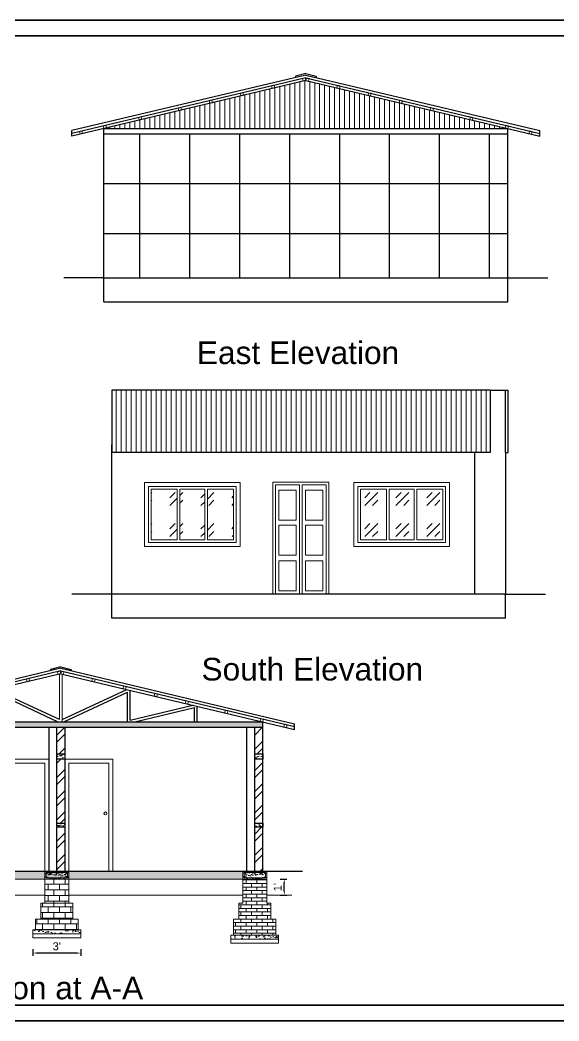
# Model space of a CAD drawing. Header units: inches. Extents: x 100101 to 119806, y -2288 to 8641.
# Drawn here: x 110033 to 110437, y -1277 to -526 of the extents above; entities that cross this region are included whole.
import ezdxf

# ---------------------------------------------------------------- set-up
doc = ezdxf.new("R2010")
doc.units = ezdxf.units.IN
doc.header["$LTSCALE"] = 0.5
doc.header["$MEASUREMENT"] = 0
doc.header["$PDMODE"] = 66
for name, color, linetype, lineweight in [('1', 7, 'Continuous', 25), ('door', 202, 'Continuous', 5), ('steps', 253, 'Continuous', 20), ('Toilet', 7, 'Continuous', 25), ('WALL - A', 1, 'Continuous', 40)]:
    doc.layers.add(name, color=color, linetype=linetype, lineweight=lineweight)
doc.layers.add('Normal Wall', color=7, linetype='Continuous', lineweight=35, true_color=0xffaf89)
doc.styles.add('Lettring Text', font='arial.ttf')
doc.styles.get("Standard").update_dxf_attribs({"font": 'arial.ttf'})
doc.dimstyles.new('Copy of Standard', dxfattribs={"dimtxt": 6, "dimasz": 2.875, "dimexe": 2, "dimexo": 4, "dimgap": 2, "dimtad": 1, "dimdec": 0, "dimrnd": 1, "dimzin": 0, "dimdsep": 46, "dimlunit": 4, "dimtxsty": 'Lettring Text', "dimcen": 0.1, "dimclrd": 7, "dimclre": 7, "dimclrt": 7, "dimazin": 0, "dimtfac": 0.645, "dimtdec": 0, "dimtmove": 1, "dimatfit": 0, "dimfxl": 3, "dimfxlon": 1, "dimtfillclr": 256, "dimtolj": 1, "dimtzin": 0, "dimlwd": -1, "dimlwe": -1, "dimarcsym": 2})
pattern_1 = [(45, (-4444.413, -1823.894), (23.3345238, 0), [13.75, -19.25]), (45, (-4438.579, -1823.894), (23.3345238, 0), [5.5, -27.5]), (45, (-4444.413, -1818.06), (23.3345238, 0), [5.5, -27.5])]
pattern_2 = [(45, (-4287.333, -1823.894), (23.3345238, 0), [13.75, -19.25]), (45, (-4281.5, -1823.894), (23.3345238, 0), [5.5, -27.5]), (45, (-4287.333, -1818.06), (23.3345238, 0), [5.5, -27.5])]
pattern_3 = [(45, (-2421.004, -2031.435), (-7.9549513, 7.9549513), []), (45, (-2415.701, -2031.435), (-7.9549513, 7.9549513), [])]
pattern_4 = [(50, (-2421.0043, -2031.435), (5.73808146, -0.50201708), [0.6, -6.6]), (355, (-2421.0043, -2031.435), (-1.11001067, 6.01753707), [0.48, -5.28]), (100.4514445, (-2420.526, -2031.477), (4.62807077, 5.51551993), [0.50992154, -5.6091369]), (46.1842, (-2421.004, -2029.835), (8.53793065, -1.32415425), [0.9, -9.9]), (96.6356355, (-2420.293, -2029.9455), (7.47729557, 7.7929488), [0.76488274, -8.4137101]), (351.184164, (-2421.004, -2029.835), (7.47729556, 7.7929488), [0.72, -7.92]), (21, (-2420.2043, -2030.235), (4.77525642, -3.22095113), [0.6, -6.6]), (326, (-2420.2043, -2030.235), (1.94652266, 5.80120036), [0.48, -5.28]), (71.451445, (-2419.8064, -2030.5035), (6.72177901, 2.58024922), [0.50992152, -5.6091369]), (37.5, (-2421.0043, -2031.4351), (0.097278843, 2.66315083), [0, -5.216, 0, -5.36, 0, -5.3]), (7.5, (-2421.0043, -2031.435), (2.1045563, 3.155293695), [0, -3.056, 0, -5.096, 0, -2.02]), (327.5, (-2422.7883, -2031.4351), (4.27057949, -0.180438974), [0, -2, 0, -6.24, 0, -8.28]), (317.5, (-2423.5883, -2031.435), (4.66548935, 0.80083986), [0, -2.6, 0, -4.144, 0, -5.88])]
pattern_5 = [(50, (45880.5706, 115347.568), (5.73808146, -0.50201708), [0.6, -6.6]), (355, (45880.5706, 115347.568), (-1.11001067, 6.01753707), [0.48, -5.28]), (100.4514, (45881.049, 115347.526), (4.62807505, 5.51551634), [0.50992152, -5.6091369]), (46.1842, (45880.5706, 115349.168), (8.5379284, -1.3241521), [0.9, -9.9]), (96.6356, (45881.282, 115349.058), (7.47730164, 7.79294297), [0.7648823, -8.413704]), (351.1842, (45880.571, 115349.168), (7.47729556, 7.7929488), [0.72, -7.92]), (21, (45881.3706, 115348.768), (4.77525642, -3.22095113), [0.6, -6.6]), (326, (45881.3706, 115348.768), (1.94652266, 5.80120036), [0.48, -5.28]), (71.4514, (45881.7686, 115348.4996), (6.72178103, 2.58024397), [0.50992152, -5.6091369]), (37.5, (45880.5706, 115347.568), (0.097278843, 2.66315083), [0, -5.216, 0, -5.36, 0, -5.3]), (7.5, (45880.5706, 115347.568), (2.1045563, 3.155293695), [0, -3.056, 0, -5.096, 0, -2.02]), (327.5, (45878.7866, 115347.568), (4.27057949, -0.180438974), [0, -2, 0, -6.24, 0, -8.28]), (317.5, (45877.9866, 115347.568), (4.66548935, 0.80083986), [0, -2.6, 0, -4.144, 0, -5.88])]
pattern_6 = [(130, (174388.5644, 115347.494), (-5.73808146, -0.50201708), [0.6, -6.6]), (185, (174388.5644, 115347.494), (1.11001067, 6.01753707), [0.48, -5.28]), (79.5486, (174388.086, 115347.452), (-4.62807505, 5.51551634), [0.50992152, -5.6091369]), (133.8158, (174388.5644, 115349.094), (-8.5379284, -1.3241521), [0.9, -9.9]), (83.3644, (174387.853, 115348.984), (-7.47730164, 7.79294297), [0.7648823, -8.413704]), (188.8158, (174388.564, 115349.094), (-7.47729556, 7.7929488), [0.72, -7.92]), (159, (174387.7644, 115348.694), (-4.77525642, -3.22095113), [0.6, -6.6]), (214, (174387.7644, 115348.694), (-1.94652266, 5.80120036), [0.48, -5.28]), (108.5486, (174387.3664, 115348.4257), (-6.72178103, 2.58024397), [0.50992152, -5.6091369]), (142.5, (174388.5644, 115347.494), (-0.097278843, 2.66315083), [0, -5.216, 0, -5.36, 0, -5.3]), (172.5, (174388.5644, 115347.494), (-2.1045563, 3.155293695), [0, -3.056, 0, -5.096, 0, -2.02]), (212.5, (174390.3484, 115347.494), (-4.27057949, -0.180438974), [0, -2, 0, -6.24, 0, -8.28]), (222.5, (174391.1484, 115347.494), (-4.66548935, 0.80083986), [0, -2.6, 0, -4.144, 0, -5.88])]
pattern_7 = [(0, (142256.0382, 78088.1288), (0, 4.25), []), (90, (142256.038, 78088.129), (-8.5, 5e-16), [4.25, -4.25]), (90, (142260.288, 78088.129), (-8.5, 5e-16), [-4.25, 4.25])]

# ---------------------------------------------------------------- blocks, each defined once
blk = doc.blocks.new('*D1171')
at = {"color": 7, "transparency": 16777216}
for p, q in [((110228.03, -1170.65), (110233.03, -1170.65)), ((110231.03, -1179.78), (110231.03, -1173.53)), ((110228.03, -1182.66), (110233.03, -1182.66))]:
    blk.add_line(p, q, dxfattribs=at)
at = {"color": 7, "linetype": 'ByBlock', "transparency": 16777216}
for points in [[(110230.55, -1173.53), (110231.51, -1173.53), (110231.03, -1170.65)], [(110230.55, -1179.78), (110231.51, -1179.78), (110231.03, -1182.66)]]:
    blk.add_solid(points, dxfattribs=at)
at = {"layer": 'Defpoints', "color": 0, "linetype": 'ByBlock', "transparency": 16777216}
for p in [(110217.82, -1170.65), (110231.03, -1170.65), (110217.82, -1182.66)]:
    blk.add_point(p, dxfattribs=at)
at = {"color": 7, "linetype": 'ByBlock', "lineweight": 5, "transparency": 16777216, "insert": (110226.02, -1176.66), "char_height": 6, "attachment_point": 5, "rotation": 90, "style": 'Lettring Text'}
blk.add_mtext("\\A1;1'", dxfattribs=at)
blk = doc.blocks.new('*D1169')
at = {"color": 7, "transparency": 16777216}
for p, q in [((110042.32, -1223.11), (110042.32, -1228.11)), ((110078.32, -1223.11), (110078.32, -1228.11)), ((110075.44, -1226.11), (110045.19, -1226.11))]:
    blk.add_line(p, q, dxfattribs=at)
at = {"color": 7, "linetype": 'ByBlock', "transparency": 16777216}
for points in [[(110045.19, -1225.64), (110045.19, -1226.59), (110042.32, -1226.11)], [(110075.44, -1225.64), (110075.44, -1226.59), (110078.32, -1226.11)]]:
    blk.add_solid(points, dxfattribs=at)
at = {"layer": 'Defpoints', "color": 0, "linetype": 'ByBlock', "transparency": 16777216}
for p in [(110042.32, -1214.73), (110078.32, -1214.73), (110042.32, -1226.11)]:
    blk.add_point(p, dxfattribs=at)
at = {"color": 7, "linetype": 'ByBlock', "lineweight": 5, "transparency": 16777216, "insert": (110060.32, -1221.05), "char_height": 6, "attachment_point": 5, "style": 'Lettring Text'}
blk.add_mtext("\\A1;3'", dxfattribs=at)

msp = doc.modelspace()

# ---------------------------------------------------------------- hatches: boundary and pattern name
at = {"layer": '1', "ltscale": 5}
h = msp.add_hatch(dxfattribs=at)
h.set_pattern_fill('ANSI37', color=256, scale=300, angle=45, style=0)
h.set_pattern_definition([(90, (-4364.917, -1586.62), (-37.5, 0), []), (180, (-4364.917, -1586.62), (-4e-15, -37.5), [])])
h.paths.add_polyline_path([(110398.7, -719.84), (110398.7, -611.84), (110095.7, -611.84), (110095.7, -719.84)])
at = {"layer": 'door', "ltscale": 0.5}
h = msp.add_hatch(dxfattribs=at)
h.set_pattern_fill('BRICK', color=256, scale=17, style=0)
h.set_pattern_definition(pattern_7)
h.paths.add_polyline_path([(110048.32, -1188.73), (110072.32, -1188.73), (110072.32, -1200.73), (110051.32, -1200.73), (110048.32, -1200.73)])
h.paths.add_polyline_path([(110051.32, -1170.73), (110069.32, -1170.73), (110069.32, -1176.73), (110069.32, -1188.73), (110051.32, -1188.73)])
h = msp.add_hatch(dxfattribs=at)
h.set_pattern_fill('AR-CONC', color=256, scale=0.8, style=0)
h.set_pattern_definition(pattern_6)
h.paths.add_polyline_path([(110069.32, -1164.73), (110069.32, -1170.73), (110051.32, -1170.73), (110051.32, -1165.68), (110051.32, -1164.73)])
h.paths.add_polyline_path([(110068.32, -1169.73), (110068.32, -1165.68), (110068.02, -1165.68, 0.049683), (110067.95, -1165.68), (110052.32, -1165.68), (110052.32, -1169.73)], flags=16)
h.paths.add_polyline_path([(110052.99, -1166.01, 1), (110052.32, -1166.01, 1)], flags=0)
h.paths.add_polyline_path([(110052.99, -1169.39, 1), (110052.32, -1169.39, 1)], flags=16)
h.paths.add_polyline_path([(110068.32, -1169.39, 1), (110067.65, -1169.39, 1)], flags=16)
h = msp.add_hatch(dxfattribs=at)
h.set_pattern_fill('AR-CONC', color=256, scale=0.8, style=0)
h.set_pattern_definition(pattern_6)
h.paths.add_polyline_path([(110052.32, -1165.68), (110068.32, -1165.68), (110068.32, -1169.73), (110052.32, -1169.73)])
h = msp.add_hatch(dxfattribs=at)
h.set_pattern_fill('AR-BRSTD', color=256)
h.set_pattern_definition([(0, (-45193.5034, 25722.7736), (0, 2.667), []), (90, (-45193.5034, 25722.7736), (-4, 2.667), [2.667, -2.667])])
h.paths.add_polyline_path([(110217.82, -1170.65), (110199.82, -1170.65), (110199.82, -1188.65), (110217.82, -1188.65)])
h.paths.add_polyline_path([(110220.82, -1188.65), (110196.82, -1188.65), (110196.82, -1200.65), (110217.82, -1200.65), (110220.82, -1200.65)])
h.paths.add_polyline_path([(110224.82, -1200.65), (110217.82, -1200.65), (110196.82, -1200.65), (110192.82, -1200.65), (110192.82, -1212.65), (110224.82, -1212.65)])
h = msp.add_hatch(dxfattribs=at)
h.set_pattern_fill('AR-CONC', color=256, scale=0.8, style=0)
h.set_pattern_definition(pattern_5)
h.paths.add_polyline_path([(110217.82, -1164.65), (110199.82, -1164.65), (110199.82, -1170.65), (110217.82, -1170.65), (110217.82, -1165.6)])
h.paths.add_polyline_path([(110216.82, -1165.6), (110216.82, -1169.65), (110200.82, -1169.65), (110200.82, -1165.6), (110201.12, -1165.6, -0.049683), (110201.19, -1165.6)], flags=16)
h.paths.add_polyline_path([(110216.81, -1165.94, -1), (110216.14, -1165.94, -1)], flags=0)
h.paths.add_polyline_path([(110216.82, -1169.32, -1), (110216.15, -1169.32, -1)], flags=16)
h.paths.add_polyline_path([(110201.49, -1169.32, -1), (110200.82, -1169.32, -1)], flags=16)
h = msp.add_hatch(dxfattribs=at)
h.set_pattern_fill('AR-CONC', color=256, scale=0.8, style=0)
h.set_pattern_definition(pattern_5)
h.paths.add_polyline_path([(110216.82, -1165.6), (110200.82, -1165.6), (110200.82, -1169.65), (110216.82, -1169.65)])
h = msp.add_hatch(color=256, dxfattribs=at)
h.paths.add_polyline_path([(110201.49, -1165.94, 0.385424), (110201.19, -1165.6), (110201.12, -1165.6, 0.385424), (110200.82, -1165.94, 1)])
h.paths.add_polyline_path([(110200.82, -1169.32, 1), (110201.49, -1169.32, 1)])
h.paths.add_polyline_path([(110216.14, -1165.94, 1), (110216.81, -1165.94, 1)])
h.paths.add_polyline_path([(110216.15, -1169.32, 1), (110216.82, -1169.32, 1)])
h = msp.add_hatch(dxfattribs=at)
h.set_pattern_fill('BRICK', color=256, scale=17, style=0)
h.set_pattern_definition(pattern_7)
h.paths.add_polyline_path([(110044.32, -1200.73), (110076.32, -1200.73), (110076.32, -1208.73), (110044.32, -1208.73)])
h = msp.add_hatch(dxfattribs=at)
h.set_pattern_fill('AR-CONC', color=256, style=0)
h.set_pattern_definition([(130, (114642.057, 67234.153), (-7.17260183, -0.62752135), [0.75, -8.25]), (185, (114642.057, 67234.153), (1.3875133, 7.5219213), [0.6, -6.6]), (79.5486, (114641.459, 67234.1005), (-5.7850938, 6.8943954), [0.6374019, -7.0114211]), (133.8158, (114642.057, 67236.153), (-10.6724105, -1.6551901), [1.125, -12.375]), (83.3644, (114641.168, 67236.015), (-9.346627, 9.7411787), [0.9561029, -10.51713]), (188.8158, (114642.057, 67236.153), (-9.3466195, 9.741186), [0.9, -9.9]), (159, (114641.057, 67235.653), (-5.9690705, -4.0261889), [0.75, -8.25]), (214, (114641.057, 67235.653), (-2.4331533, 7.25150045), [0.6, -6.6]), (108.5486, (114640.5595, 67235.317), (-8.4022263, 3.225305), [0.6374019, -7.0114211]), (142.5, (114642.057, 67234.1528), (-0.12159855, 3.32893854), [0, -6.52, 0, -6.7, 0, -6.625]), (172.5, (114642.057, 67234.1528), (-2.63069537, 3.94411712), [0, -3.82, 0, -6.37, 0, -2.525]), (212.5, (114644.287, 67234.1528), (-5.33822436, -0.22554872), [0, -2.5, 0, -7.8, 0, -10.35]), (222.5, (114645.287, 67234.1528), (-5.8318617, 1.00104982), [0, -3.25, 0, -5.18, 0, -7.35])])
h.paths.add_polyline_path([(110078.32, -1208.73), (110078.32, -1211.73), (110063.77, -1211.73), (110063.77, -1208.73)])
h.paths.add_polyline_path([(110063.77, -1211.73), (110042.32, -1211.73), (110042.32, -1208.73), (110063.77, -1208.73)])
h = msp.add_hatch(dxfattribs=at)
h.set_pattern_fill('AR-CONC', color=256, style=0)
h.set_pattern_definition([(50, (105441.078, 67230.2267), (7.17260183, -0.62752135), [0.75, -8.25]), (355, (105441.078, 67230.227), (-1.3875133, 7.5219213), [0.6, -6.6]), (100.4514, (105441.676, 67230.1744), (5.7850938, 6.8943954), [0.6374019, -7.0114211]), (46.1842, (105441.078, 67232.227), (10.6724105, -1.6551901), [1.125, -12.375]), (96.6356, (105441.967, 67232.089), (9.346627, 9.7411787), [0.9561029, -10.51713]), (351.1842, (105441.078, 67232.227), (9.3466195, 9.741186), [0.9, -9.9]), (21, (105442.078, 67231.7267), (5.9690705, -4.0261889), [0.75, -8.25]), (326, (105442.078, 67231.727), (2.4331533, 7.25150045), [0.6, -6.6]), (71.4514, (105442.5755, 67231.391), (8.4022263, 3.225305), [0.6374019, -7.0114211]), (37.5, (105441.078, 67230.2267), (0.12159855, 3.32893854), [0, -6.52, 0, -6.7, 0, -6.625]), (7.5, (105441.078, 67230.2267), (2.63069537, 3.94411712), [0, -3.82, 0, -6.37, 0, -2.525]), (327.5, (105438.848, 67230.2267), (5.33822436, -0.22554872), [0, -2.5, 0, -7.8, 0, -10.35]), (317.5, (105437.848, 67230.2267), (5.8318617, 1.00104982), [0, -3.25, 0, -5.18, 0, -7.35])])
h.paths.add_polyline_path([(110226.82, -1212.65), (110190.82, -1212.65), (110190.82, -1215.65), (110226.82, -1215.65)])
at = {"layer": 'steps', "ltscale": 0.3}
h = msp.add_hatch(dxfattribs=at)
h.set_pattern_fill('ANSI31', scale=30, angle=45)
h.set_pattern_definition([(90, (-4364.9168, -1586.6198), (-3.75, 0), [])])
h.paths.add_polyline_path([(110095.7, -607.84), (110398.7, -607.84), (110247.2, -571.84), (110245.25, -572.3)])
h = msp.add_hatch(dxfattribs=at)
h.set_pattern_fill('ANSI31', scale=30, angle=45)
h.set_pattern_definition([(90, (-4123.8523, -1823.8937), (-3.75, 0), [])])
h.paths.add_polyline_path([(110101.6, -803.97), (110101.6, -850.82), (110385.42, -850.82), (110385.42, -803.97)])
h = msp.add_hatch(dxfattribs=at)
h.set_pattern_fill('AR-CONC', scale=0.8, style=0)
h.set_pattern_definition(pattern_4)
h.paths.add_polyline_path([(109911.82, -1052.65), (109911.82, -1056.65), (110214.82, -1056.65), (110214.82, -1052.65)])
h = msp.add_hatch(dxfattribs=at)
h.set_pattern_fill('AR-CONC', scale=0.8, style=0)
h.set_pattern_definition(pattern_4)
h.paths.add_polyline_path([(110066.32, -1080.73), (110066.32, -1076.73), (110060.32, -1076.73), (110060.32, -1080.73)])
h = msp.add_hatch(dxfattribs=at)
h.set_pattern_fill('AR-CONC', scale=0.8, style=0)
h.set_pattern_definition(pattern_4)
h.paths.add_polyline_path([(110208.82, -1076.73), (110208.82, -1080.73), (110214.82, -1080.73), (110214.82, -1076.73)])
h = msp.add_hatch(dxfattribs=at)
h.set_pattern_fill('AR-CONC', scale=0.8, style=0)
h.set_pattern_definition(pattern_4)
h.paths.add_polyline_path([(110060.32, -1128.73), (110060.32, -1131.73), (110066.32, -1131.73), (110066.32, -1128.73)])
h = msp.add_hatch(dxfattribs=at)
h.set_pattern_fill('AR-CONC', scale=0.8, style=0)
h.set_pattern_definition(pattern_4)
h.paths.add_polyline_path([(110208.82, -1128.73), (110208.82, -1131.73), (110214.82, -1131.73), (110214.82, -1128.73)])
h = msp.add_hatch(dxfattribs=at)
h.set_pattern_fill('AR-CONC', scale=0.8, style=0)
h.set_pattern_definition([(50, (110052.8175, -1167.728), (5.73808, -0.50202), [0.6, -6.6]), (355, (110052.8175, -1167.728), (-1.11, 6.01754), [0.48, -5.28]), (100.4514, (110053.2957, -1167.77), (4.62807, 5.51552), [0.50992, -5.60914]), (46.184, (110052.8175, -1166.128), (8.53793, -1.32415), [0.9, -9.9]), (96.6356, (110053.529, -1166.238), (7.4773, 7.79295), [0.7649, -8.4137]), (351.184, (110052.8175, -1166.128), (7.4773, 7.79295), [0.72, -7.92]), (21, (110053.6175, -1166.528), (4.77526, -3.22095), [0.6, -6.6]), (326, (110053.6175, -1166.528), (1.94652, 5.8012), [0.48, -5.28]), (71.4514, (110054.0154, -1166.7963), (6.72178, 2.58025), [0.50992, -5.60914]), (37.5, (110052.8175, -1167.7279), (0.09728, 2.66315), [0, -5.216, 0, -5.36, 0, -5.3]), (7.5, (110052.8175, -1167.728), (2.104556, 3.155294), [0, -3.056, 0, -5.096, 0, -2.02]), (327.5, (110051.0335, -1167.728), (4.27058, -0.18044), [0, -2, 0, -6.24, 0, -8.28]), (317.5, (110050.2335, -1167.728), (4.66549, 0.80084), [0, -2.6, 0, -4.144, 0, -5.88])])
h.paths.add_polyline_path([(110051.32, -1164.73), (109926.82, -1164.73), (109926.82, -1170.73), (110051.32, -1170.73)])
h.paths.add_polyline_path([(110199.82, -1164.73), (110051.32, -1164.73), (110051.32, -1170.73), (110199.82, -1170.73)])
at = {"layer": 'Toilet'}
h = msp.add_hatch(dxfattribs=at)
h.set_pattern_fill('GOST_GLASS', color=256, scale=2.75)
h.set_pattern_definition(pattern_2)
h.paths.add_polyline_path([(110131.05, -916.19), (110150.71, -916.19), (110150.71, -878.19), (110131.05, -878.19)])
h = msp.add_hatch(dxfattribs=at)
h.set_pattern_fill('GOST_GLASS', color=256, scale=2.75)
h.set_pattern_definition(pattern_2)
h.paths.add_polyline_path([(110152.71, -916.19), (110171.38, -916.19), (110171.38, -878.19), (110152.71, -878.19)])
h = msp.add_hatch(dxfattribs=at)
h.set_pattern_fill('GOST_GLASS', color=256, scale=2.75)
h.set_pattern_definition(pattern_2)
h.paths.add_polyline_path([(110173.38, -916.19), (110193.05, -916.19), (110193.05, -878.19), (110173.38, -878.19)])
h = msp.add_hatch(dxfattribs=at)
h.set_pattern_fill('GOST_GLASS', color=256, scale=2.75)
h.set_pattern_definition(pattern_1)
h.paths.add_polyline_path([(110288.13, -916.19), (110307.79, -916.19), (110307.79, -878.19), (110288.13, -878.19)])
h = msp.add_hatch(dxfattribs=at)
h.set_pattern_fill('GOST_GLASS', color=256, scale=2.75)
h.set_pattern_definition(pattern_1)
h.paths.add_polyline_path([(110309.79, -916.19), (110328.46, -916.19), (110328.46, -878.19), (110309.79, -878.19)])
h = msp.add_hatch(dxfattribs=at)
h.set_pattern_fill('GOST_GLASS', color=256, scale=2.75)
h.set_pattern_definition(pattern_1)
h.paths.add_polyline_path([(110330.46, -916.19), (110350.13, -916.19), (110350.13, -878.19), (110330.46, -878.19)])
at = {"layer": 'WALL - A', "lineweight": 25}
h = msp.add_hatch(dxfattribs=at)
h.set_pattern_fill('ANSI32', color=256, scale=30, style=0)
h.set_pattern_definition(pattern_3)
h.paths.add_polyline_path([(110060.32, -1076.73), (110066.32, -1076.73), (110066.32, -1056.65), (110060.32, -1056.65)])
h = msp.add_hatch(dxfattribs=at)
h.set_pattern_fill('ANSI32', color=256, scale=30, style=0)
h.set_pattern_definition(pattern_3)
h.paths.add_polyline_path([(110214.82, -1056.65), (110208.82, -1056.65), (110208.82, -1076.73), (110214.82, -1076.73)])
h = msp.add_hatch(dxfattribs=at)
h.set_pattern_fill('ANSI32', color=256, scale=30, style=0)
h.set_pattern_definition(pattern_3)
h.paths.add_polyline_path([(110060.32, -1128.73), (110066.32, -1128.73), (110066.32, -1080.73), (110060.32, -1080.73)])
h = msp.add_hatch(dxfattribs=at)
h.set_pattern_fill('ANSI32', color=256, scale=30, style=0)
h.set_pattern_definition(pattern_3)
h.paths.add_polyline_path([(110214.82, -1080.73), (110208.82, -1080.73), (110208.82, -1128.73), (110214.82, -1128.73)])
h = msp.add_hatch(dxfattribs=at)
h.set_pattern_fill('ANSI32', color=256, scale=30, style=0)
h.set_pattern_definition(pattern_3)
h.paths.add_polyline_path([(110060.32, -1164.65), (110066.32, -1164.65), (110066.32, -1131.73), (110060.32, -1131.73)])
h = msp.add_hatch(dxfattribs=at)
h.set_pattern_fill('ANSI32', color=256, scale=30, style=0)
h.set_pattern_definition(pattern_3)
h.paths.add_polyline_path([(110208.82, -1164.65), (110213.32, -1164.65), (110214.82, -1164.65), (110214.82, -1131.73), (110208.82, -1131.73)])

# ---------------------------------------------------------------- linework, layer by layer
at = {"color": 7, "linetype": 'ByBlock', "lineweight": 5, "ltscale": 10}
for p, q in [((109926.82, -1182.74), (110051.32, -1182.73)), ((110069.32, -1182.74), (110199.82, -1182.66))]:
    msp.add_line(p, q, dxfattribs=at)
at = {"color": 7, "linetype": 'ByBlock', "lineweight": 5}
msp.add_line((110217.82, -1182.66), (110236.59, -1182.66), dxfattribs=at)
at = {"layer": 'door', "ltscale": 0.5}
for p, q in [((110222.5, -957.11), (110222.5, -873.11)), ((110222.5, -873.11), (110264.5, -873.11)), ((110222.5, -957.11), (110222.5, -873.11)), ((110222.5, -873.11), (110264.5, -873.11)), ((110224.5, -957.11), (110224.5, -875.11)), ((110224.5, -875.11), (110242.5, -875.11)), ((110224.5, -957.11), (110224.5, -875.11)), ((110224.5, -875.11), (110242.5, -875.11)), ((110242.5, -957.11), (110242.5, -875.11)), ((110244.5, -875.11), (110262.5, -875.11)), ((110244.5, -875.11), (110262.5, -875.11)), ((110244.5, -957.11), (110244.5, -875.11)), ((110262.5, -875.11), (110262.5, -957.11)), ((110262.5, -875.11), (110262.5, -957.11)), ((110264.5, -873.11), (110264.5, -957.11)), ((110264.5, -873.11), (110264.5, -957.11)), ((110150.71, -878.19), (110131.05, -878.19)), ((110131.05, -878.19), (110131.05, -916.19)), ((110150.71, -878.19), (110150.71, -916.19)), ((110171.38, -878.19), (110152.71, -878.19)), ((110152.71, -878.19), (110152.71, -916.19)), ((110171.38, -878.19), (110171.38, -916.19)), ((110193.05, -878.19), (110173.38, -878.19)), ((110173.38, -878.19), (110173.38, -916.19)), ((110193.05, -878.19), (110193.05, -916.19)), ((110307.79, -878.19), (110288.13, -878.19)), ((110288.13, -878.19), (110288.13, -916.19)), ((110307.79, -878.19), (110307.79, -916.19)), ((110328.46, -878.19), (110309.79, -878.19)), ((110309.79, -878.19), (110309.79, -916.19)), ((110328.46, -878.19), (110328.46, -916.19)), ((110350.13, -878.19), (110330.46, -878.19)), ((110330.46, -878.19), (110330.46, -916.19)), ((110350.13, -878.19), (110350.13, -916.19)), ((110150.71, -916.19), (110131.05, -916.19)), ((110171.38, -916.19), (110152.71, -916.19)), ((110193.05, -916.19), (110173.38, -916.19)), ((110307.79, -916.19), (110288.13, -916.19)), ((110328.46, -916.19), (110309.79, -916.19)), ((110350.13, -916.19), (110330.46, -916.19)), ((110264.5, -957.11), (110222.5, -957.11)), ((110062.32, -1016.95), (110062.32, -1051.08)), ((110064.32, -1016.95), (110064.32, -1052.65)), ((109913.32, -1170.73), (110213.32, -1170.65)), ((110069.32, -1164.73), (110051.32, -1164.73)), ((110051.32, -1164.73), (110051.32, -1188.73)), ((110051.32, -1166.04), (110051.32, -1165.68)), ((110069.32, -1170.73), (110051.32, -1170.73)), ((110052.32, -1165.68), (110068.32, -1165.68)), ((110052.32, -1165.68), (110052.32, -1169.73)), ((110052.32, -1166.12), (110052.82, -1166.78)), ((110052.32, -1169.73), (110068.32, -1169.73)), ((110052.82, -1165.68), (110053.32, -1166.32)), ((110055.82, -1164.73), (110064.82, -1164.73)), ((110055.82, -1164.73), (110064.82, -1164.73)), ((110068.32, -1165.68), (110068.32, -1169.73)), ((110069.32, -1164.73), (110069.32, -1188.73)), ((110199.82, -1164.65), (110217.82, -1164.65)), ((110199.82, -1164.65), (110199.82, -1188.65)), ((110199.82, -1170.65), (110217.82, -1170.65)), ((110216.82, -1165.6), (110200.82, -1165.6)), ((110200.82, -1165.6), (110200.82, -1169.65)), ((110216.82, -1169.65), (110200.82, -1169.65)), ((110204.32, -1164.65), (110213.32, -1164.65)), ((110204.32, -1164.65), (110213.32, -1164.65)), ((110213.32, -1164.65), (110204.32, -1164.65)), ((110204.32, -1164.65), (110213.32, -1164.65)), ((110216.31, -1165.6), (110215.81, -1166.25)), ((110216.82, -1166.05), (110216.31, -1166.71)), ((110216.82, -1165.6), (110216.82, -1169.65)), ((110217.82, -1164.65), (110217.82, -1188.65)), ((110051.32, -1172.73), (110051.32, -1182.73)), ((110072.32, -1188.73), (110048.32, -1188.73)), ((110048.32, -1188.73), (110048.32, -1200.73)), ((110072.32, -1188.73), (110072.32, -1200.73)), ((110196.82, -1188.65), (110196.82, -1200.65)), ((110199.82, -1188.65), (110196.82, -1188.65)), ((110217.82, -1188.65), (110220.82, -1188.65)), ((110220.82, -1188.65), (110220.82, -1200.65)), ((110076.32, -1200.73), (110044.32, -1200.73)), ((110044.32, -1200.73), (110044.32, -1208.73)), ((110076.32, -1200.73), (110076.32, -1208.73)), ((110192.82, -1200.65), (110217.82, -1200.65)), ((110192.82, -1200.65), (110192.82, -1212.65)), ((110217.82, -1200.65), (110224.82, -1200.65)), ((110224.82, -1200.65), (110224.82, -1212.65)), ((110078.32, -1208.73), (110042.32, -1208.73)), ((110042.32, -1208.73), (110042.32, -1214.73)), ((110078.32, -1211.73), (110042.32, -1211.73)), ((110078.32, -1214.73), (110042.32, -1214.73)), ((110078.32, -1208.73), (110078.32, -1214.73)), ((110190.82, -1212.65), (110226.82, -1212.65)), ((110190.82, -1212.65), (110190.82, -1218.65)), ((110190.82, -1215.65), (110226.82, -1215.65)), ((110226.82, -1212.65), (110226.82, -1218.65)), ((110190.82, -1218.65), (110226.82, -1218.65))]:
    msp.add_line(p, q, dxfattribs=at)
for points in [[(110246.74, -569.89), (110244.79, -570.36), (110245.25, -572.3), (110247.2, -571.84)], [(110247.66, -569.89), (110249.61, -570.36), (110249.14, -572.3), (110247.2, -571.84)], [(110223.39, -575.44), (110221.44, -575.9), (110221.9, -577.85), (110223.85, -577.39)], [(110271.01, -575.44), (110272.96, -575.9), (110272.49, -577.85), (110270.55, -577.39)], [(110200.04, -580.99), (110198.09, -581.45), (110198.55, -583.4), (110200.5, -582.94)], [(110294.36, -580.99), (110296.31, -581.45), (110295.84, -583.4), (110293.9, -582.94)], [(110153.34, -592.09), (110151.39, -592.55), (110151.85, -594.49), (110153.8, -594.03)], [(110176.69, -586.54), (110174.74, -587), (110175.2, -588.95), (110177.15, -588.48)], [(110317.71, -586.54), (110319.66, -587), (110319.19, -588.95), (110317.25, -588.48)], [(110341.06, -592.09), (110343.01, -592.55), (110342.54, -594.49), (110340.6, -594.03)], [(110123.72, -599.12), (110121.78, -599.59), (110122.24, -601.53), (110124.19, -601.07)], [(110370.67, -599.12), (110372.62, -599.59), (110372.16, -601.53), (110370.21, -601.07)], [(110097.18, -605.43), (110095.24, -605.89), (110095.7, -607.84), (110097.64, -607.38)], [(110397.21, -605.43), (110399.16, -605.89), (110398.7, -607.84), (110396.75, -607.38)], [(110079.24, -609.69), (110077.29, -610.16), (110077.75, -612.1), (110079.7, -611.64)], [(110415.16, -609.69), (110417.1, -610.16), (110416.64, -612.1), (110414.69, -611.64)], [(110198.05, -921.19), (110126.05, -921.19), (110126.05, -873.19), (110198.05, -873.19)], [(110195.05, -918.19), (110129.05, -918.19), (110129.05, -876.19), (110195.05, -876.19)], [(110355.13, -921.19), (110283.13, -921.19), (110283.13, -873.19), (110355.13, -873.19)], [(110352.13, -918.19), (110286.13, -918.19), (110286.13, -876.19), (110352.13, -876.19)], [(110239.88, -879.04), (110226.86, -879.04), (110226.86, -901.53), (110239.88, -901.53)], [(110259.88, -879.04), (110246.86, -879.04), (110246.86, -901.53), (110259.88, -901.53)], [(110239.88, -905.34), (110226.86, -905.34), (110226.86, -927.84), (110239.88, -927.84)], [(110259.88, -905.34), (110246.86, -905.34), (110246.86, -927.84), (110259.88, -927.84)], [(110239.88, -931.89), (110226.86, -931.89), (110226.86, -954.39), (110239.88, -954.39)], [(110259.88, -931.89), (110246.86, -931.89), (110246.86, -954.39), (110259.88, -954.39)], [(110039.51, -1020.26), (110037.56, -1020.72), (110038.02, -1022.66), (110039.97, -1022.2)], [(110062.86, -1014.71), (110060.91, -1015.17), (110061.37, -1017.12), (110063.32, -1016.65)], [(110063.78, -1014.71), (110065.73, -1015.17), (110065.26, -1017.12), (110063.32, -1016.65)], [(110087.13, -1020.26), (110089.08, -1020.72), (110088.61, -1022.66), (110086.67, -1022.2)], [(110110.48, -1025.81), (110112.43, -1026.27), (110111.96, -1028.21), (110110.02, -1027.75)], [(110133.83, -1031.35), (110135.78, -1031.82), (110135.31, -1033.76), (110133.37, -1033.3)], [(110157.18, -1036.9), (110159.13, -1037.36), (110158.66, -1039.31), (110156.72, -1038.85)], [(110186.79, -1043.94), (110188.74, -1044.4), (110188.28, -1046.35), (110186.33, -1045.88)], [(110213.33, -1050.25), (110215.28, -1050.71), (110214.82, -1052.65), (110212.87, -1052.19)], [(110231.28, -1054.51), (110233.22, -1054.97), (110232.76, -1056.92), (110230.81, -1056.46)]]:
    msp.add_lwpolyline(points, close=True, dxfattribs=at)
for centre, radius in [((110096.8, -1121.42), 1.12), ((110052.66, -1166.01), 0.335), ((110052.65, -1169.39), 0.335), ((110067.98, -1166.01), 0.335), ((110067.98, -1169.39), 0.335), ((110201.15, -1165.94), 0.335), ((110201.15, -1169.32), 0.335), ((110216.48, -1165.94), 0.335), ((110216.48, -1169.32), 0.335)]:
    msp.add_circle(centre, radius, dxfattribs=at)
at = {"layer": 'Normal Wall'}
for points in [[(109622.14, -526.49), (110680.15, -526.49), (110680.15, -1277.02), (109622.14, -1277.02)], [(109622.14, -526.49), (110680.15, -526.49), (110680.15, -1277.02), (109622.14, -1277.02)], [(110668.24, -538.4), (109645.96, -538.4), (109645.96, -1265.11), (110668.24, -1265.11)], [(110668.24, -538.4), (109645.96, -538.4), (109645.96, -1265.11), (110668.24, -1265.11)]]:
    msp.add_lwpolyline(points, close=True, dxfattribs=at)
at = {"layer": 'steps', "color": 7, "ltscale": 0.3}
for p, q in [((110054.32, -1080.73), (110018.32, -1080.73)), ((110054.32, -1164.73), (110054.32, -1080.73)), ((110066.32, -1164.73), (110066.32, -1080.73)), ((110066.32, -1080.73), (110102.32, -1080.73)), ((110102.32, -1080.73), (110102.32, -1164.73)), ((110051.32, -1083.73), (110021.32, -1083.73)), ((110051.32, -1164.73), (110051.32, -1083.73)), ((110069.32, -1164.73), (110069.32, -1083.73)), ((110069.32, -1083.73), (110099.32, -1083.73)), ((110099.32, -1083.73), (110099.32, -1164.73))]:
    msp.add_line(p, q, dxfattribs=at)
at = {"layer": 'Toilet'}
for p, q in [((110247.2, -567.73), (110071.7, -609.43)), ((110247.2, -569.78), (110071.7, -611.49)), ((110247.2, -566.7), (110239.41, -568.55)), ((110239.41, -568.55), (110239.41, -569.58)), ((110247.2, -566.7), (110254.98, -568.55)), ((110247.2, -567.73), (110422.7, -609.43)), ((110247.2, -569.78), (110422.7, -611.49)), ((110254.98, -568.55), (110254.98, -569.58)), ((110247.2, -571.84), (110071.7, -613.54)), ((110247.2, -571.84), (110422.7, -613.54)), ((110095.7, -607.84), (110398.7, -607.84)), ((110095.7, -719.84), (110095.7, -607.84)), ((110398.7, -719.84), (110398.7, -607.84)), ((110071.7, -613.54), (110071.7, -609.43)), ((110095.7, -611.84), (110398.7, -611.84)), ((110422.7, -613.54), (110422.7, -609.43)), ((110095.7, -719.84), (110065.7, -719.84)), ((110095.7, -719.84), (110398.7, -719.84)), ((110095.7, -737.84), (110095.7, -719.84)), ((110398.7, -719.84), (110428.7, -719.84)), ((110398.7, -737.84), (110398.7, -719.84)), ((110095.7, -737.84), (110398.7, -737.84)), ((110385.42, -803.97), (110101.6, -803.97)), ((110101.6, -803.97), (110101.6, -850.82)), ((110385.42, -803.97), (110385.42, -850.82)), ((110385.42, -803.97), (110398.94, -803.97)), ((110397.09, -850.82), (110397.09, -803.97)), ((110398.94, -850.82), (110398.94, -803.97)), ((110101.6, -957.11), (110101.6, -845.11)), ((110385.42, -850.82), (110101.6, -850.82)), ((110373.75, -850.82), (110373.75, -957.11)), ((110397.09, -850.82), (110397.09, -957.11)), ((110397.09, -850.82), (110398.94, -850.82)), ((110101.6, -957.11), (110071.6, -957.11)), ((110397.09, -957.11), (110101.6, -957.11)), ((110101.6, -975.11), (110101.6, -957.11)), ((110397.09, -957.11), (110427.09, -957.11)), ((110397.09, -975.11), (110397.09, -957.11)), ((110397.09, -975.11), (110101.6, -975.11)), ((110063.32, -1012.54), (109887.82, -1054.25)), ((110063.32, -1011.51), (110055.53, -1013.36)), ((110063.32, -1011.51), (110071.1, -1013.36)), ((110063.32, -1012.54), (110238.82, -1054.25)), ((110063.32, -1014.6), (109887.82, -1056.3)), ((110063.32, -1016.65), (109887.82, -1058.36)), ((110055.53, -1013.36), (110055.53, -1014.39)), ((110063.32, -1014.6), (110238.82, -1056.3)), ((110063.32, -1016.65), (110238.82, -1058.36)), ((110071.1, -1013.36), (110071.1, -1014.39)), ((110060.95, -1052.65), (110013.15, -1030.38)), ((110062.32, -1051.08), (110013.72, -1028.44)), ((110064.32, -1051.08), (110112.92, -1028.44)), ((110065.69, -1052.65), (110113.48, -1030.38)), ((110113.48, -1052.65), (110113.48, -1030.38)), ((110115.48, -1051.39), (110115.48, -1029.05)), ((110115.48, -1051.39), (110162.49, -1040.22)), ((110118.81, -1052.65), (110163.65, -1042)), ((110163.65, -1052.65), (110163.65, -1042)), ((110165.65, -1052.65), (110165.65, -1040.97)), ((109911.82, -1052.65), (110214.82, -1052.65)), ((109911.82, -1052.65), (110062.32, -1052.65)), ((109911.82, -1056.65), (110214.82, -1056.65)), ((110054.32, -1056.65), (110054.32, -1164.73)), ((110060.32, -1164.65), (110060.32, -1056.65)), ((110066.32, -1056.65), (110066.32, -1164.73)), ((110202.82, -1164.65), (110202.82, -1056.65)), ((110208.82, -1164.65), (110208.82, -1056.65)), ((110214.82, -1164.65), (110214.82, -1052.65)), ((110238.82, -1058.36), (110238.82, -1054.25)), ((109911.82, -1164.65), (110214.82, -1164.65)), ((110214.82, -1164.65), (110244.82, -1164.65))]:
    msp.add_line(p, q, dxfattribs=at)
for points in [[(110060.32, -1076.73), (110066.32, -1076.73), (110066.32, -1080.73), (110060.32, -1080.73)], [(110208.82, -1076.73), (110214.82, -1076.73), (110214.82, -1080.73), (110208.82, -1080.73)], [(110060.32, -1128.73), (110066.32, -1128.73), (110066.32, -1131.73), (110060.32, -1131.73)], [(110208.82, -1128.73), (110214.82, -1128.73), (110214.82, -1131.73), (110208.82, -1131.73)]]:
    msp.add_lwpolyline(points, close=True, dxfattribs=at)

# ---------------------------------------------------------------- texts
at = {"color": 7, "linetype": 'ByBlock', "lineweight": 5, "char_height": 6, "attachment_point": 5}
for s, insert, width in [('{\\fArial CE|b0|i0|c238|p34;\\P\\fArial CE|b0|i0|c0|p34;\\H2.8333x;East\\fArial CE|b0|i0|c238|p34; El\\fArial CE|b0|i0|c0|p34;e\\fArial CE|b0|i0|c238|p34;vation}', (110241.36, -771.07), 195.2975), ('{\\fArial CE|b0|i0|c238|p34;\\P\\fArial CE|b0|i0|c0|p34;\\H2.8333x;South\\fArial CE|b0|i0|c238|p34; El\\fArial CE|b0|i0|c0|p34;e\\fArial CE|b0|i0|c238|p34;vation}', (110252.08, -1008.35), 195.2975), ('{\\fArial CE|b0|i0|c238|p34;\\P\\H2.8333x;Section at A-A}', (110049.29, -1247.37), 232.9624)]:
    msp.add_mtext(s, dxfattribs=dict(at, insert=insert, width=width))

# ---------------------------------------------------------------- dimensions: what is measured, and where the dimension line sits
at = {"color": 7, "linetype": 'ByBlock', "lineweight": 5}
dim = msp.add_linear_dim(base=(110231.03, -1170.65), p1=(110217.82, -1182.66), p2=(110217.82, -1170.65), angle=90, dimstyle='Copy of Standard', dxfattribs=at)
dim.commit()
dim.dimension.update_dxf_attribs({"geometry": '*D1171', "text_midpoint": (110226.02, -1176.66)})
dim = msp.add_linear_dim(base=(110042.32, -1226.11), p1=(110078.32, -1214.73), p2=(110042.32, -1214.73), dimstyle='Copy of Standard', dxfattribs=at)
dim.commit()
dim.dimension.update_dxf_attribs({"geometry": '*D1169', "text_midpoint": (110060.32, -1221.05)})

doc.saveas('drawing.dxf')
